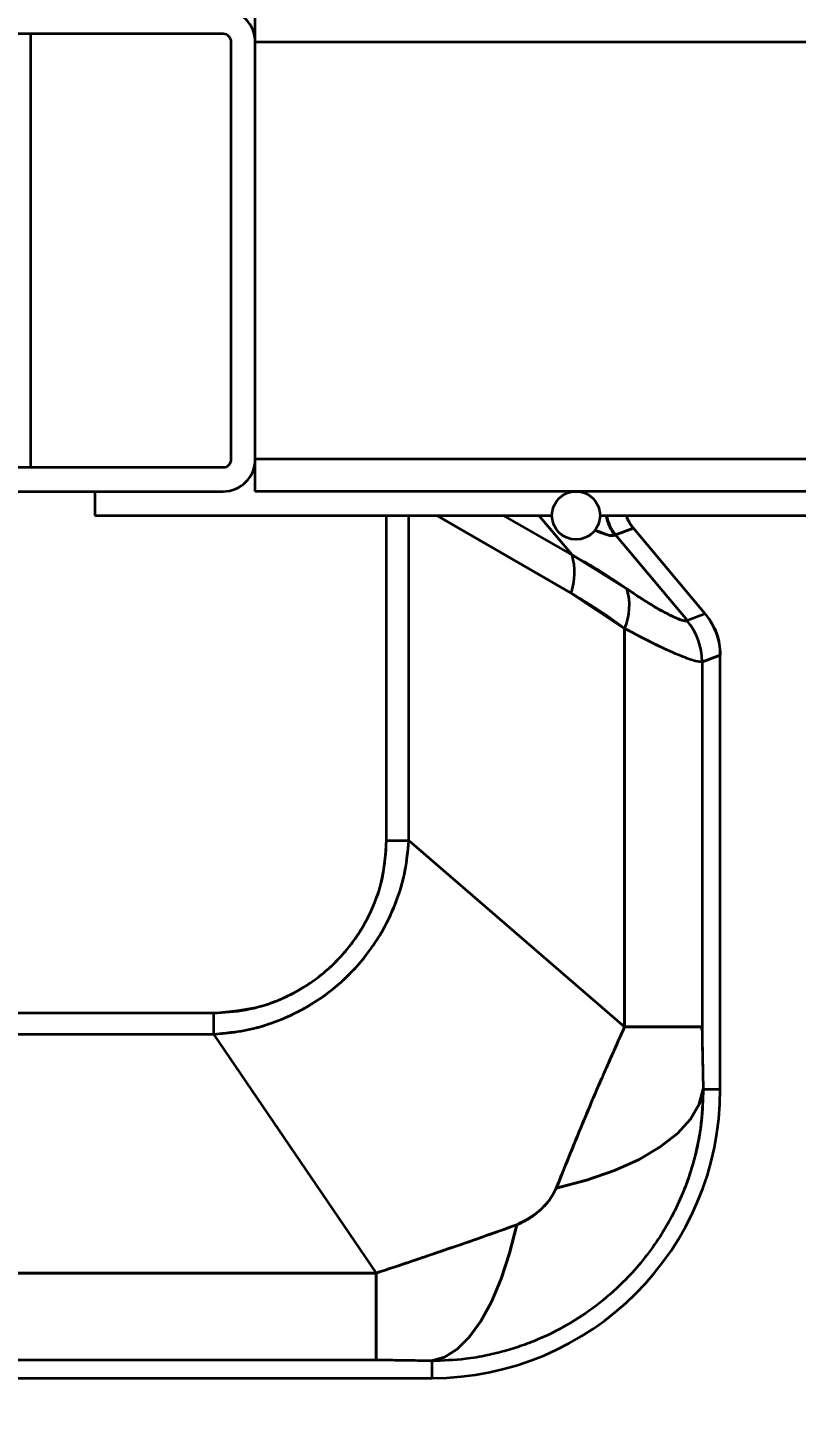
# Model space of a CAD drawing. Header units: millimetres. Extents: x 0 to 420, y 0 to 297.
# Drawn here: x 267.276 to 267.755, y 173.332 to 174.19 of the extents above; entities that cross this region are included whole.
import ezdxf

# ---------------------------------------------------------------- set-up
doc = ezdxf.new("R2010")
doc.units = ezdxf.units.MM
doc.layers.add('尺寸线层', color=150, linetype='Continuous')
doc.styles.add('SLDTEXTSTYLE2', font='TXT', dxfattribs={"width": 0.7})
doc.dimstyles.new('SLDDIMSTYLE0', dxfattribs={"dimtxt": 3.5, "dimasz": 3.302, "dimexe": 0, "dimexo": 0.0625, "dimgap": 0.875, "dimtad": 1, "dimdec": 1, "dimlfac": 100, "dimrnd": 1e-09, "dimzin": 12, "dimdsep": 46, "dimtxsty": 'SLDTEXTSTYLE2', "dimsah": 1, "dimcen": 0.09, "dimadec": 0, "dimazin": 3, "dimtfac": 1, "dimtdec": 3, "dimtofl": 0, "dimtmove": 0, "dimatfit": 3, "dimfxl": 0, "dimfrac": 2, "dimtolj": 1, "dimtzin": 12, "dimarcsym": 0})

# ---------------------------------------------------------------- blocks, each defined once
blk = doc.blocks.new('_D_6')
at = {"layer": '尺寸线层'}
for p, q in [((91.21537, 164.91724), (91.21537, 234.19224)), ((321.31537, 165.18705), (321.31537, 234.19224)), ((321.31537, 233.19224), (91.21537, 233.19224))]:
    blk.add_line(p, q, dxfattribs=at)
for points in [[(91.21537, 233.19224), (94.51737, 232.68424), (94.51737, 233.70024)], [(321.31537, 233.19224), (318.01337, 233.70024), (318.01337, 232.68424)]]:
    blk.add_solid(points, dxfattribs=at)
at = {"layer": '尺寸线层', "insert": (205.17264, 237.70398), "char_height": 3.5, "attachment_point": 1, "style": 'SLDTEXTSTYLE2'}
blk.add_mtext('23010', dxfattribs=at)
blk = doc.blocks.new('_D_7')
at = {"layer": '尺寸线层'}
for p, q in [((70.59704, 160.40224), (70.59704, 246.19224)), ((332.81559, 175.11669), (332.81559, 246.19224)), ((332.81559, 245.19224), (70.59704, 245.19224))]:
    blk.add_line(p, q, dxfattribs=at)
for points in [[(70.59704, 245.19224), (73.89904, 244.68424), (73.89904, 245.70024)], [(332.81559, 245.19224), (329.51359, 245.70024), (329.51359, 244.68424)]]:
    blk.add_solid(points, dxfattribs=at)
at = {"layer": '尺寸线层', "insert": (202.87576, 249.70398), "char_height": 3.5, "attachment_point": 1, "style": 'SLDTEXTSTYLE2'}
blk.add_mtext('26221.85', dxfattribs=at)

msp = doc.modelspace()

# ---------------------------------------------------------------- linework, layer by layer
at = {"color": 7, "linetype": 'Continuous', "lineweight": 35}
for p, q in [((267.41789, 174.18109), (267.41789, 174.20109)), ((267.39789, 174.18609), (267.26059, 174.18609)), ((267.27789, 173.91859), (267.27789, 174.18609)), ((267.41789, 174.18859), (267.41643, 174.18859)), ((267.41643, 174.18859), (267.41789, 174.18859)), ((267.41789, 174.18859), (267.41643, 174.18859)), ((267.40289, 173.92109), (267.40289, 174.18109)), ((267.41789, 173.92109), (267.41789, 174.18109)), ((277.01789, 174.18109), (267.41789, 174.18109)), ((267.41789, 173.92109), (267.41789, 174.18109)), ((267.23789, 173.91609), (267.39789, 173.91609)), ((267.27781, 173.91609), (267.27789, 173.91859)), ((267.41789, 173.91609), (267.41725, 173.91609)), ((277.01789, 173.92109), (267.41789, 173.92109)), ((267.41789, 173.90109), (267.41789, 173.92109)), ((267.23789, 173.90109), (267.39789, 173.90109)), ((267.31789, 173.90109), (267.31789, 173.88609)), ((277.01789, 173.90109), (267.41789, 173.90109)), ((267.31789, 173.88609), (267.60289, 173.88609)), ((267.49977, 173.68356), (267.49977, 173.88609)), ((267.49977, 173.68356), (267.49977, 173.88609)), ((267.51371, 173.68356), (267.51371, 173.88609)), ((267.51371, 173.68356), (267.51371, 173.88609)), ((267.61491, 173.83765), (267.531, 173.88609)), ((267.531, 173.88609), (267.61491, 173.83765)), ((267.61542, 173.86146), (267.57277, 173.88609)), ((267.61542, 173.86146), (267.57277, 173.88609)), ((267.61542, 173.86146), (267.59476, 173.88609)), ((267.59476, 173.88609), (267.61542, 173.86146)), ((267.63289, 173.88609), (267.80289, 173.88609)), ((267.64258, 173.87408), (267.64216, 173.8738)), ((267.64258, 173.87408), (267.65373, 173.87813)), ((267.65373, 173.87813), (267.64258, 173.87408)), ((267.6874, 173.82067), (267.64258, 173.87408)), ((267.6874, 173.82067), (267.64258, 173.87408)), ((267.69854, 173.82473), (267.65373, 173.87813)), ((267.69854, 173.82473), (267.65373, 173.87813)), ((267.61542, 173.86146), (267.64968, 173.84032)), ((267.64819, 173.81569), (267.61491, 173.83765)), ((267.69854, 173.82473), (267.6874, 173.82067)), ((267.69854, 173.82473), (267.6874, 173.82067)), ((267.64819, 173.81569), (267.64819, 173.56746)), ((267.64819, 173.56746), (267.64819, 173.81569)), ((267.68713, 173.82052), (267.6874, 173.82067)), ((267.70789, 173.79905), (267.69674, 173.79499)), ((267.69674, 173.79499), (267.70789, 173.79905)), ((267.70789, 173.52859), (267.70789, 173.79905)), ((267.70789, 173.52859), (267.70789, 173.79905)), ((267.6965, 173.79486), (267.6965, 173.56746)), ((267.6965, 173.79486), (267.6965, 173.56746)), ((267.49977, 173.68356), (267.51371, 173.68356)), ((267.49977, 173.68356), (267.51371, 173.68356)), ((267.51371, 173.68356), (267.64819, 173.56746)), ((267.51371, 173.68356), (267.64819, 173.56746)), ((267.18528, 173.57611), (267.39175, 173.57611)), ((267.18528, 173.57611), (267.39175, 173.57611)), ((267.39175, 173.57611), (267.39175, 173.56293)), ((267.39175, 173.57611), (267.39175, 173.56293)), ((267.64819, 173.56746), (267.6965, 173.56746)), ((267.18528, 173.56293), (267.39175, 173.56293)), ((267.18528, 173.56293), (267.39175, 173.56293)), ((267.39175, 173.56293), (267.49327, 173.41404)), ((267.39175, 173.56293), (267.49327, 173.41404)), ((267.6972, 173.52859), (267.70789, 173.52859)), ((267.6972, 173.52859), (267.70789, 173.52859)), ((267.49327, 173.41404), (267.2409, 173.41404)), ((267.2409, 173.41404), (267.49327, 173.41404)), ((267.49327, 173.35973), (267.49327, 173.41404)), ((267.49327, 173.41404), (267.49327, 173.35973)), ((267.49327, 173.35973), (267.25785, 173.35973)), ((267.49327, 173.35973), (267.25785, 173.35973)), ((267.52789, 173.35925), (267.52789, 173.34859)), ((267.52789, 173.35925), (267.52789, 173.34859)), ((267.25379, 173.34859), (267.52789, 173.34859)), ((267.25379, 173.34859), (267.52789, 173.34859))]:
    msp.add_line(p, q, dxfattribs=at)
at = {"color": 7, "linetype": 'Continuous', "lineweight": 35, "flags": 128}
for points in [[(267.6972, 173.52859), (267.69472, 173.51917), (267.68936, 173.50992), (267.68121, 173.50101), (267.67044, 173.49261), (267.65722, 173.48487), (267.64182, 173.47793), (267.6245, 173.47191), (267.60558, 173.46693)], [(267.60558, 173.46693), (267.6245, 173.47191), (267.64182, 173.47793), (267.65722, 173.48487), (267.67044, 173.49261), (267.68121, 173.50101), (267.68936, 173.50992), (267.69472, 173.51917), (267.6972, 173.52859)], [(267.52789, 173.35925), (267.53586, 173.36158), (267.54369, 173.36655), (267.55127, 173.37406), (267.55845, 173.384), (267.56512, 173.39619), (267.57117, 173.41044), (267.57649, 173.42651), (267.581, 173.44412)], [(267.581, 173.44412), (267.57649, 173.42651), (267.57117, 173.41044), (267.56512, 173.39619), (267.55845, 173.384), (267.55127, 173.37406), (267.54369, 173.36655), (267.53586, 173.36158), (267.52789, 173.35925)]]:
    msp.add_lwpolyline(points, dxfattribs=at)
at = {"color": 7, "linetype": 'Continuous', "lineweight": 35}
msp.add_circle((267.61789, 173.88609), 0.015, dxfattribs=at)
for centre, radius, start, end in [((267.39789, 174.18109), 0.02, 0, 90), ((267.39789, 174.18109), 0.005, 0, 90), ((267.39789, 173.92109), 0.02, 270, 0), ((267.39789, 173.92109), 0.005, 270, 0), ((267.66133, 173.8899), 0.02504, 188.76176, 220.02892), ((267.66133, 173.88991), 0.02504, 188.76406, 220.02661), ((267.66178, 173.89015), 0.02504, 189.33403, 219.94106), ((267.66178, 173.89015), 0.02504, 189.33403, 219.94106), ((267.57687, 173.85039), 0.04011, 341.48363, 16.03426), ((267.57687, 173.85039), 0.04011, 341.48363, 16.03426), ((267.61584, 173.83), 0.03537, 336.13725, 16.96231), ((267.61584, 173.83), 0.03537, 336.13725, 16.96231), ((267.65644, 173.79477), 0.04006, 0.12692, 39.99242), ((267.65644, 173.79477), 0.04006, 0.12692, 39.99242), ((267.52789, 173.52859), 0.18, 270, 0), ((267.52789, 173.52859), 0.18, 270, 0)]:
    msp.add_arc(centre, radius, start, end, dxfattribs=at)
for centre, major_axis, start_param in [((267.67292, 173.89421), (0.02353, 0.00856), 3.122637), ((267.66783, 173.79901), (-0.03765, -0.0137), 2.793026)]:
    msp.add_ellipse(centre, major_axis=major_axis, ratio=0.998448, start_param=start_param, end_param=3.49016, dxfattribs=at)
for points, knots in [([(267.64927, 173.88609), (267.64929, 173.88593), (267.64978, 173.88292), (267.65181, 173.88046), (267.65373, 173.87813)], [0, 0, 0, 0, 0.051372, 1, 1, 1, 1]), ([(267.62948, 173.877), (267.6323, 173.87586), (267.63919, 173.87309), (267.64106, 173.87353), (267.64216, 173.8738)], [0, 0, 0, 0, 0.408792, 1, 1, 1, 1]), ([(267.64216, 173.8738), (267.64126, 173.87354), (267.63952, 173.87303), (267.63275, 173.87572), (267.62949, 173.87702)], [0, 0, 0, 0, 0.517969, 1, 1, 1, 1]), ([(267.64968, 173.84032), (267.64338, 173.8446), (267.63215, 173.85223), (267.62052, 173.85865), (267.61542, 173.86146)], [0, 0, 0, 0, 0.561121, 1, 1, 1, 1]), ([(267.68713, 173.82052), (267.68681, 173.82042), (267.68618, 173.82023), (267.68394, 173.82078), (267.68105, 173.82186), (267.67719, 173.82361), (267.67321, 173.82563), (267.66988, 173.82748), (267.6685, 173.82827), (267.66832, 173.82837), (267.66831, 173.82838), (267.6683, 173.82838), (267.6683, 173.82838), (267.66641, 173.82947), (267.6638, 173.83102), (267.65987, 173.83349), (267.65578, 173.83611), (267.65209, 173.83866), (267.64968, 173.84032)], [0, 0, 0, 0, 0.122659, 0.240076, 0.363077, 0.45305, 0.584561, 0.659043, 0.668791, 0.66976, 0.669877, 0.669892, 0.669894, 0.669895, 0.786224, 0.820548, 0.883011, 1, 1, 1, 1]), ([(267.64968, 173.84032), (267.65512, 173.83667), (267.6657, 173.82958), (267.67706, 173.82356), (267.68471, 173.82029), (267.68631, 173.82044), (267.68713, 173.82052)], [0, 0, 0, 0, 0.270175, 0.525289, 0.759332, 1, 1, 1, 1]), ([(267.64819, 173.81569), (267.64206, 173.8201), (267.63114, 173.82795), (267.61985, 173.83469), (267.61491, 173.83765)], [0, 0, 0, 0, 0.562043, 1, 1, 1, 1]), ([(267.6965, 173.79486), (267.69549, 173.79483), (267.69347, 173.79478), (267.68361, 173.79828), (267.66888, 173.80469), (267.65513, 173.812), (267.64819, 173.81569)], [0, 0, 0, 0, 0.2372897, 0.4731293, 0.7340549, 1, 1, 1, 1]), ([(267.6965, 173.79486), (267.69547, 173.79483), (267.69345, 173.79476), (267.68364, 173.79828), (267.669, 173.80461), (267.65526, 173.81192), (267.64819, 173.81569)], [0, 0, 0, 0, 0.2394527, 0.4731299, 0.7287922, 1, 1, 1, 1]), ([(267.6874, 173.82067), (267.68735, 173.82065), (267.68726, 173.82061), (267.68717, 173.82054), (267.68713, 173.82052)], [0, 0, 0, 0, 0.559973, 1, 1, 1, 1]), ([(267.39175, 173.57611), (267.40193, 173.57698), (267.42338, 173.5788), (267.4533, 173.59361), (267.47574, 173.61445), (267.48963, 173.63694), (267.49804, 173.65921), (267.49917, 173.67505), (267.49977, 173.68356)], [0, 0, 0, 0, 0.180789, 0.380831, 0.580834, 0.718559, 0.848751, 1, 1, 1, 1]), ([(267.39175, 173.56293), (267.39902, 173.56361), (267.41447, 173.56504), (267.43743, 173.5727), (267.45956, 173.58491), (267.47895, 173.6015), (267.49429, 173.62103), (267.50502, 173.64204), (267.51165, 173.66296), (267.51304, 173.67688), (267.51371, 173.68356)], [0, 0, 0, 0, 0.116441, 0.247287, 0.383072, 0.517784, 0.651936, 0.776897, 0.892871, 1, 1, 1, 1]), ([(267.39175, 173.57611), (267.39853, 173.57649), (267.41241, 173.57727), (267.43316, 173.58376), (267.44964, 173.5926), (267.46184, 173.60194), (267.47255, 173.61209), (267.48322, 173.62575), (267.49227, 173.64332), (267.49847, 173.66249), (267.49932, 173.6762), (267.49977, 173.68356)], [0, 0, 0, 0, 0.120461, 0.246403, 0.382818, 0.450919, 0.519058, 0.644752, 0.756806, 0.869265, 1, 1, 1, 1]), ([(267.39175, 173.56293), (267.39679, 173.56332), (267.40722, 173.56414), (267.42235, 173.56771), (267.44004, 173.57412), (267.45941, 173.58484), (267.47631, 173.59921), (267.48839, 173.61343), (267.49663, 173.6258), (267.50472, 173.64169), (267.51136, 173.66095), (267.51295, 173.67627), (267.51371, 173.68356)], [0, 0, 0, 0, 0.080728, 0.166845, 0.247263, 0.380655, 0.517772, 0.598864, 0.677745, 0.754478, 0.883127, 1, 1, 1, 1]), ([(267.64819, 173.56746), (267.64815, 173.56737), (267.64783, 173.56663), (267.64491, 173.56011), (267.63999, 173.54914), (267.63353, 173.53449), (267.6276, 173.52073), (267.62122, 173.50545), (267.61373, 173.48707), (267.60848, 173.47409), (267.60558, 173.46693)], [0, 0, 0, 0, 0.002733, 0.023479, 0.207083, 0.3392, 0.461245, 0.61264, 0.786506, 1, 1, 1, 1]), ([(267.60558, 173.46693), (267.60818, 173.47334), (267.6132, 173.48575), (267.62067, 173.50411), (267.62752, 173.52055), (267.63417, 173.53598), (267.64102, 173.55142), (267.6457, 173.5619), (267.64819, 173.56746)], [0, 0, 0, 0, 0.191169, 0.37068, 0.538766, 0.672129, 0.825955, 1, 1, 1, 1]), ([(267.6965, 173.56746), (267.69549, 173.56746), (267.69345, 173.56747), (267.68351, 173.56747), (267.66886, 173.56747), (267.65508, 173.56746), (267.64819, 173.56746)], [0, 0, 0, 0, 0.241551, 0.491516, 0.745835, 1, 1, 1, 1]), ([(267.69651, 173.56531), (267.69648, 173.56584), (267.69643, 173.56658), (267.69635, 173.56727), (267.69631, 173.5674), (267.69629, 173.56747)], [0, 0, 0, 0, 0.56153, 0.792581, 1, 1, 1, 1]), ([(267.6965, 173.56746), (267.6965, 173.56672), (267.69651, 173.56491), (267.69655, 173.5606), (267.69666, 173.55351), (267.69687, 173.54225), (267.69707, 173.53374), (267.6972, 173.52859)], [0, 0, 0, 0, 0.053597, 0.132296, 0.31865, 0.587617, 1, 1, 1, 1]), ([(267.6965, 173.56746), (267.6965, 173.56704), (267.69651, 173.5634), (267.6967, 173.54999), (267.69698, 173.53782), (267.6972, 173.52859)], [0, 0, 0, 0, 0.030601, 0.265216, 1, 1, 1, 1]), ([(267.6972, 173.52859), (267.69687, 173.52041), (267.69624, 173.50488), (267.69149, 173.48327), (267.68344, 173.45978), (267.67014, 173.43468), (267.65185, 173.41205), (267.63302, 173.39514), (267.61501, 173.38274), (267.59848, 173.37428), (267.58446, 173.36878), (267.57354, 173.36534), (267.56175, 173.36249), (267.54659, 173.35988), (267.53493, 173.35949), (267.52789, 173.35925)], [0, 0, 0, 0, 0.09223, 0.17509, 0.248571, 0.372098, 0.493337, 0.574894, 0.656929, 0.739439, 0.783725, 0.826747, 0.868506, 0.920618, 1, 1, 1, 1]), ([(267.6972, 173.52859), (267.69699, 173.52203), (267.69664, 173.51084), (267.694, 173.49458), (267.69028, 173.47954), (267.68299, 173.45896), (267.67015, 173.43468), (267.65185, 173.41205), (267.63302, 173.39514), (267.61501, 173.38274), (267.59848, 173.37428), (267.58446, 173.36878), (267.57354, 173.36534), (267.56175, 173.36249), (267.54659, 173.35988), (267.53493, 173.35949), (267.52789, 173.35925)], [0, 0, 0, 0, 0.073966, 0.126209, 0.185583, 0.248629, 0.372147, 0.493376, 0.574928, 0.656955, 0.739459, 0.783742, 0.826761, 0.868517, 0.920624, 1, 1, 1, 1]), ([(267.60558, 173.46693), (267.60421, 173.46437), (267.60128, 173.4589), (267.59317, 173.45046), (267.58561, 173.44652), (267.581, 173.44412)], [0, 0, 0, 0, 0.2566942, 0.5478078, 1, 1, 1, 1]), ([(267.581, 173.44412), (267.58353, 173.44526), (267.58883, 173.44765), (267.59579, 173.45328), (267.60182, 173.45968), (267.60439, 173.46463), (267.60558, 173.46693)], [0, 0, 0, 0, 0.242294, 0.509366, 0.771567, 1, 1, 1, 1]), ([(267.581, 173.44412), (267.57282, 173.4412), (267.5584, 173.43607), (267.54128, 173.43018), (267.5299, 173.42627), (267.52208, 173.42361), (267.51364, 173.42076), (267.50393, 173.41752), (267.49709, 173.41528), (267.49327, 173.41404)], [0, 0, 0, 0, 0.281946, 0.496921, 0.579836, 0.668188, 0.762414, 0.867187, 1, 1, 1, 1]), ([(267.49327, 173.41404), (267.50798, 173.41892), (267.53724, 173.42863), (267.56647, 173.43897), (267.581, 173.44412)], [0, 0, 0, 0, 0.502691, 1, 1, 1, 1]), ([(267.52789, 173.35925), (267.52336, 173.35934), (267.51588, 173.35949), (267.50432, 173.35967), (267.49722, 173.35971), (267.49327, 173.35973)], [0, 0, 0, 0, 0.4053202, 0.6698336, 1, 1, 1, 1]), ([(267.52789, 173.35925), (267.52313, 173.35935), (267.51466, 173.35952), (267.50304, 173.35969), (267.49617, 173.35972), (267.49327, 173.35973)], [0, 0, 0, 0, 0.426106, 0.75777, 1, 1, 1, 1])]:
    msp.add_open_spline(points, degree=3, knots=knots, dxfattribs=at)
msp.add_open_spline([(267.69854, 173.82473), (267.70127, 173.82087), (267.70672, 173.81316), (267.7075, 173.80376), (267.70789, 173.79905)], degree=3, dxfattribs=at)

# ---------------------------------------------------------------- dimensions: what is measured, and where the dimension line sits
at = {"layer": '尺寸线层'}
for base, p1, p2, picture, middle in [((70.59704, 245.19224), (332.81559, 175.11669), (70.59704, 160.40224), '_D_7', (209.01291, 245.19224)), ((91.21537, 233.19224), (321.31537, 165.18705), (91.21537, 164.91724), '_D_6', (209.01291, 233.19224))]:
    dim = msp.add_linear_dim(base=base, p1=p1, p2=p2, angle=0, dimstyle='SLDDIMSTYLE0', dxfattribs=at)
    dim.commit()
    dim.dimension.update_dxf_attribs({"geometry": picture, "text_midpoint": middle, "dimtype": 160})

doc.saveas('drawing.dxf')
